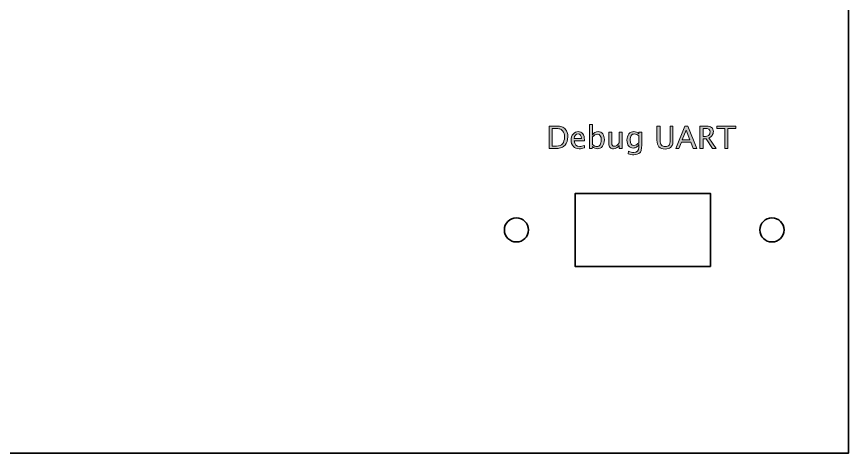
# Model space of a CAD drawing. Header units: inches. Extents: x 4 to 816, y 71 to 806.
# Drawn here: x 297.4 to 406.6, y 73.8 to 131.1 of the extents above; entities that cross this region are included whole.
import ezdxf

# ---------------------------------------------------------------- set-up
doc = ezdxf.new("R2010")
doc.units = ezdxf.units.IN
doc.header["$MEASUREMENT"] = 0
doc.layers.add('Layer 1', color=7, linetype='Continuous')

# ---------------------------------------------------------------- blocks, each defined once
blk = doc.blocks.new('block 35')
at = {"layer": 'Layer 1', "color": 240, "lineweight": 35, "true_color": 0xed1c24}
blk.add_lwpolyline([(23.17, 200.35), (406.63, 200.35), (406.63, 73.81), (23.17, 73.81)], dxfattribs=at)
blk = doc.blocks.new('block 218')
at = {"layer": 'Layer 1', "color": 240, "lineweight": 35, "true_color": 0xed1c24}
blk.add_open_spline([(364.62, 103.11), (364.62, 103.98), (363.91, 104.69), (363.04, 104.69), (362.17, 104.69), (361.46, 103.98), (361.46, 103.11), (361.46, 102.23), (362.17, 101.53), (363.04, 101.53), (363.91, 101.53), (364.62, 102.23), (364.62, 103.11)], degree=3, knots=[0, 0, 0, 0, 1, 1, 1, 2, 2, 2, 3, 3, 3, 4, 4, 4, 4], dxfattribs=at)
blk = doc.blocks.new('block 219')
at = {"layer": 'Layer 1', "color": 240, "lineweight": 35, "true_color": 0xed1c24}
blk.add_open_spline([(398.18, 103.11), (398.18, 103.98), (397.47, 104.69), (396.59, 104.69), (395.72, 104.69), (395.01, 103.98), (395.01, 103.11), (395.01, 102.23), (395.72, 101.53), (396.59, 101.53), (397.47, 101.53), (398.18, 102.23), (398.18, 103.11)], degree=3, knots=[0, 0, 0, 0, 1, 1, 1, 2, 2, 2, 3, 3, 3, 4, 4, 4, 4], dxfattribs=at)
blk = doc.blocks.new('block 220')
at = {"layer": 'Layer 1', "color": 240, "lineweight": 35, "true_color": 0xed1c24}
blk.add_lwpolyline([(388.51, 98.31), (370.77, 98.31), (370.77, 107.9), (388.51, 107.9), (388.51, 98.31)], dxfattribs=at)
blk = doc.blocks.new('block 313')
at = {"layer": 'Layer 1', "true_color": 0x231f20}
h = blk.add_hatch(color=250, dxfattribs=at)
h.dxf.hatch_style = 2
edge = h.paths.add_edge_path()
edge.add_spline(control_points=[(372.65, 113.77), (372.65, 113.77), (372.65, 116.93), (372.65, 116.93), (372.65, 116.93), (373.04, 116.93), (373.04, 116.93), (373.04, 116.93), (373.04, 115.55), (373.04, 115.55), (373.2, 115.85), (373.44, 116), (373.76, 116), (374.02, 116), (374.22, 115.9), (374.37, 115.71), (374.52, 115.52), (374.59, 115.27), (374.59, 114.94), (374.59, 114.58), (374.51, 114.29), (374.34, 114.08), (374.17, 113.86), (373.95, 113.75), (373.68, 113.75), (373.42, 113.75), (373.21, 113.85), (373.04, 114.04), (373.04, 114.04), (372.99, 113.77), (372.99, 113.77), (372.99, 113.77), (372.65, 113.77), (372.65, 113.77)], knot_values=[0, 0, 0, 0, 1, 1, 1, 2, 2, 2, 3, 3, 3, 4, 4, 4, 5, 5, 5, 6, 6, 6, 7, 7, 7, 8, 8, 8, 9, 9, 9, 10, 10, 10, 11, 11, 11, 11], degree=3, periodic=1)
edge = h.paths.add_edge_path()
edge.add_spline(control_points=[(373.04, 114.31), (373.24, 114.13), (373.43, 114.04), (373.61, 114.04), (373.79, 114.04), (373.93, 114.12), (374.03, 114.27), (374.13, 114.42), (374.18, 114.63), (374.18, 114.9), (374.18, 115.4), (374.01, 115.65), (373.68, 115.65), (373.46, 115.65), (373.25, 115.54), (373.04, 115.3), (373.04, 115.3), (373.04, 114.31), (373.04, 114.31)], knot_values=[0, 0, 0, 0, 1, 1, 1, 2, 2, 2, 3, 3, 3, 4, 4, 4, 5, 5, 5, 6, 6, 6, 6], degree=3, periodic=1)
h = blk.add_hatch(color=250, dxfattribs=at)
h.dxf.hatch_style = 2
edge = h.paths.add_edge_path()
edge.add_spline(control_points=[(367.34, 113.8), (367.34, 113.8), (367.34, 116.73), (367.34, 116.73), (367.34, 116.73), (368.31, 116.73), (368.31, 116.73), (368.6, 116.73), (368.84, 116.7), (369.02, 116.63), (369.19, 116.57), (369.35, 116.46), (369.48, 116.3), (369.69, 116.06), (369.79, 115.73), (369.79, 115.33), (369.79, 114.88), (369.67, 114.51), (369.43, 114.23), (369.29, 114.08), (369.14, 113.97), (368.97, 113.9), (368.79, 113.83), (368.58, 113.8), (368.32, 113.8), (368.32, 113.8), (367.34, 113.8), (367.34, 113.8)], knot_values=[0, 0, 0, 0, 1, 1, 1, 2, 2, 2, 3, 3, 3, 4, 4, 4, 5, 5, 5, 6, 6, 6, 7, 7, 7, 8, 8, 8, 9, 9, 9, 9], degree=3, periodic=1)
edge = h.paths.add_edge_path()
edge.add_spline(control_points=[(367.75, 114.11), (367.75, 114.11), (368.29, 114.11), (368.29, 114.11), (368.67, 114.11), (368.94, 114.21), (369.09, 114.42), (369.26, 114.63), (369.35, 114.93), (369.35, 115.29), (369.35, 115.64), (369.27, 115.91), (369.1, 116.11), (369, 116.23), (368.87, 116.31), (368.73, 116.35), (368.59, 116.4), (368.38, 116.42), (368.09, 116.42), (368.09, 116.42), (367.75, 116.42), (367.75, 116.42), (367.75, 116.42), (367.75, 114.11), (367.75, 114.11)], knot_values=[0, 0, 0, 0, 1, 1, 1, 2, 2, 2, 3, 3, 3, 4, 4, 4, 5, 5, 5, 6, 6, 6, 7, 7, 7, 8, 8, 8, 8], degree=3, periodic=1)
h = blk.add_hatch(color=250, dxfattribs=at)
h.dxf.hatch_style = 2
edge = h.paths.add_edge_path()
edge.add_spline(control_points=[(371.96, 113.87), (371.7, 113.79), (371.48, 113.75), (371.29, 113.75), (370.97, 113.75), (370.72, 113.85), (370.52, 114.06), (370.32, 114.27), (370.22, 114.55), (370.22, 114.88), (370.22, 115.21), (370.31, 115.48), (370.48, 115.68), (370.66, 115.89), (370.88, 116), (371.16, 116), (371.42, 116), (371.62, 115.9), (371.76, 115.72), (371.9, 115.53), (371.97, 115.27), (371.97, 114.93), (371.97, 114.93), (371.97, 114.81), (371.97, 114.81), (371.97, 114.81), (370.62, 114.81), (370.62, 114.81), (370.67, 114.3), (370.92, 114.05), (371.37, 114.05), (371.53, 114.05), (371.73, 114.09), (371.96, 114.18), (371.96, 114.18), (371.96, 113.87), (371.96, 113.87)], knot_values=[0, 0, 0, 0, 1, 1, 1, 2, 2, 2, 3, 3, 3, 4, 4, 4, 5, 5, 5, 6, 6, 6, 7, 7, 7, 8, 8, 8, 9, 9, 9, 10, 10, 10, 11, 11, 11, 12, 12, 12, 12], degree=3, periodic=1)
edge = h.paths.add_edge_path()
edge.add_spline(control_points=[(370.63, 115.1), (370.63, 115.1), (371.58, 115.1), (371.58, 115.1), (371.58, 115.5), (371.43, 115.7), (371.13, 115.7), (370.83, 115.7), (370.67, 115.5), (370.63, 115.1)], knot_values=[0, 0, 0, 0, 1, 1, 1, 2, 2, 2, 3, 3, 3, 3], degree=3, periodic=1)
h = blk.add_hatch(color=250, dxfattribs=at)
h.dxf.hatch_style = 2
edge = h.paths.add_edge_path()
edge.add_spline(control_points=[(376.55, 113.8), (376.55, 113.8), (376.55, 114.2), (376.55, 114.2), (376.34, 113.9), (376.09, 113.75), (375.79, 113.75), (375.61, 113.75), (375.46, 113.81), (375.35, 113.93), (375.23, 114.04), (375.18, 114.2), (375.18, 114.4), (375.18, 114.4), (375.18, 115.95), (375.18, 115.95), (375.18, 115.95), (375.57, 115.95), (375.57, 115.95), (375.57, 115.95), (375.57, 114.53), (375.57, 114.53), (375.57, 114.37), (375.59, 114.25), (375.64, 114.19), (375.69, 114.12), (375.77, 114.08), (375.87, 114.08), (376.11, 114.08), (376.34, 114.24), (376.55, 114.55), (376.55, 114.55), (376.55, 115.95), (376.55, 115.95), (376.55, 115.95), (376.94, 115.95), (376.94, 115.95), (376.94, 115.95), (376.94, 113.8), (376.94, 113.8), (376.94, 113.8), (376.55, 113.8), (376.55, 113.8)], knot_values=[0, 0, 0, 0, 1, 1, 1, 2, 2, 2, 3, 3, 3, 4, 4, 4, 5, 5, 5, 6, 6, 6, 7, 7, 7, 8, 8, 8, 9, 9, 9, 10, 10, 10, 11, 11, 11, 12, 12, 12, 13, 13, 13, 14, 14, 14, 14], degree=3, periodic=1)
h = blk.add_hatch(color=250, dxfattribs=at)
h.dxf.hatch_style = 2
edge = h.paths.add_edge_path()
edge.add_spline(control_points=[(377.73, 113.08), (377.73, 113.08), (377.78, 113.42), (377.78, 113.42), (378, 113.31), (378.22, 113.26), (378.45, 113.26), (378.89, 113.26), (379.1, 113.49), (379.1, 113.96), (379.1, 113.96), (379.1, 114.3), (379.1, 114.3), (379.04, 114.16), (378.94, 114.05), (378.82, 113.97), (378.69, 113.89), (378.55, 113.85), (378.4, 113.85), (378.14, 113.85), (377.93, 113.94), (377.78, 114.13), (377.63, 114.31), (377.55, 114.57), (377.55, 114.89), (377.55, 115.22), (377.64, 115.48), (377.81, 115.69), (377.98, 115.89), (378.21, 116), (378.48, 116), (378.72, 116), (378.93, 115.9), (379.1, 115.7), (379.1, 115.7), (379.1, 115.95), (379.1, 115.95), (379.1, 115.95), (379.5, 115.95), (379.5, 115.95), (379.5, 115.95), (379.5, 114.38), (379.5, 114.38), (379.5, 114.05), (379.48, 113.8), (379.44, 113.64), (379.41, 113.47), (379.34, 113.34), (379.25, 113.24), (379.07, 113.06), (378.81, 112.97), (378.45, 112.97), (378.2, 112.97), (377.96, 113.01), (377.73, 113.08)], knot_values=[0, 0, 0, 0, 1, 1, 1, 2, 2, 2, 3, 3, 3, 4, 4, 4, 5, 5, 5, 6, 6, 6, 7, 7, 7, 8, 8, 8, 9, 9, 9, 10, 10, 10, 11, 11, 11, 12, 12, 12, 13, 13, 13, 14, 14, 14, 15, 15, 15, 16, 16, 16, 17, 17, 17, 18, 18, 18, 18], degree=3, periodic=1)
edge = h.paths.add_edge_path()
edge.add_spline(control_points=[(379.1, 114.54), (379.1, 114.54), (379.1, 115.44), (379.1, 115.44), (378.93, 115.61), (378.75, 115.7), (378.54, 115.7), (378.36, 115.7), (378.22, 115.63), (378.12, 115.49), (378.02, 115.34), (377.97, 115.15), (377.97, 114.89), (377.97, 114.42), (378.13, 114.19), (378.47, 114.19), (378.69, 114.19), (378.9, 114.31), (379.1, 114.54)], knot_values=[0, 0, 0, 0, 1, 1, 1, 2, 2, 2, 3, 3, 3, 4, 4, 4, 5, 5, 5, 6, 6, 6, 6], degree=3, periodic=1)
h = blk.add_hatch(color=250, dxfattribs=at)
h.dxf.hatch_style = 2
edge = h.paths.add_edge_path()
edge.add_spline(control_points=[(381.5, 116.73), (381.5, 116.73), (381.92, 116.73), (381.92, 116.73), (381.92, 116.73), (381.92, 114.88), (381.92, 114.88), (381.92, 114.58), (381.97, 114.37), (382.08, 114.24), (382.19, 114.1), (382.36, 114.04), (382.6, 114.04), (382.83, 114.04), (383, 114.1), (383.09, 114.22), (383.19, 114.35), (383.24, 114.56), (383.24, 114.87), (383.24, 114.87), (383.24, 116.73), (383.24, 116.73), (383.24, 116.73), (383.6, 116.73), (383.6, 116.73), (383.6, 116.73), (383.6, 114.87), (383.6, 114.87), (383.6, 114.62), (383.58, 114.42), (383.53, 114.28), (383.48, 114.14), (383.39, 114.02), (383.26, 113.92), (383.09, 113.79), (382.87, 113.72), (382.58, 113.72), (382.21, 113.72), (381.94, 113.82), (381.76, 114.01), (381.59, 114.19), (381.5, 114.49), (381.5, 114.88), (381.5, 114.88), (381.5, 116.73), (381.5, 116.73)], knot_values=[0, 0, 0, 0, 1, 1, 1, 2, 2, 2, 3, 3, 3, 4, 4, 4, 5, 5, 5, 6, 6, 6, 7, 7, 7, 8, 8, 8, 9, 9, 9, 10, 10, 10, 11, 11, 11, 12, 12, 12, 13, 13, 13, 14, 14, 14, 15, 15, 15, 15], degree=3, periodic=1)
h = blk.add_hatch(color=250, dxfattribs=at)
h.dxf.hatch_style = 2
h.paths.add_polyline_path([(383.99, 113.8), (385.15, 116.73), (385.57, 116.73), (386.71, 113.8), (386.26, 113.8), (385.94, 114.61), (384.7, 114.61), (384.38, 113.8)])
h.paths.add_polyline_path([(384.82, 114.92), (385.82, 114.92), (385.32, 116.19)])
h = blk.add_hatch(color=250, dxfattribs=at)
h.dxf.hatch_style = 2
edge = h.paths.add_edge_path()
edge.add_spline(control_points=[(387.14, 113.8), (387.14, 113.8), (387.14, 116.73), (387.14, 116.73), (387.14, 116.73), (388.02, 116.73), (388.02, 116.73), (388.31, 116.73), (388.52, 116.67), (388.67, 116.54), (388.82, 116.42), (388.9, 116.24), (388.9, 116), (388.9, 115.82), (388.84, 115.65), (388.74, 115.51), (388.64, 115.36), (388.49, 115.25), (388.3, 115.17), (388.3, 115.17), (389.28, 113.8), (389.28, 113.8), (389.28, 113.8), (388.77, 113.8), (388.77, 113.8), (388.77, 113.8), (387.94, 115.04), (387.94, 115.04), (387.94, 115.04), (387.55, 115.04), (387.55, 115.04), (387.55, 115.04), (387.55, 113.8), (387.55, 113.8), (387.55, 113.8), (387.14, 113.8), (387.14, 113.8)], knot_values=[0, 0, 0, 0, 1, 1, 1, 2, 2, 2, 3, 3, 3, 4, 4, 4, 5, 5, 5, 6, 6, 6, 7, 7, 7, 8, 8, 8, 9, 9, 9, 10, 10, 10, 11, 11, 11, 12, 12, 12, 12], degree=3, periodic=1)
edge = h.paths.add_edge_path()
edge.add_spline(control_points=[(387.55, 115.35), (387.55, 115.35), (387.68, 115.35), (387.68, 115.35), (387.94, 115.35), (388.14, 115.4), (388.27, 115.51), (388.4, 115.61), (388.47, 115.76), (388.47, 115.96), (388.47, 116.27), (388.25, 116.42), (387.81, 116.42), (387.81, 116.42), (387.55, 116.42), (387.55, 116.42), (387.55, 116.42), (387.55, 115.35), (387.55, 115.35)], knot_values=[0, 0, 0, 0, 1, 1, 1, 2, 2, 2, 3, 3, 3, 4, 4, 4, 5, 5, 5, 6, 6, 6, 6], degree=3, periodic=1)
h = blk.add_hatch(color=250, dxfattribs=at)
h.dxf.hatch_style = 2
h.paths.add_polyline_path([(390.4, 113.8), (390.4, 116.42), (389.36, 116.42), (389.36, 116.73), (391.86, 116.73), (391.86, 116.42), (390.82, 116.42), (390.82, 113.8)])
at = {"layer": 'Layer 1', "lineweight": 0}
for points in [[(383.99, 113.8), (385.15, 116.73), (385.57, 116.73), (386.71, 113.8), (386.26, 113.8), (385.94, 114.61), (384.7, 114.61), (384.38, 113.8), (383.99, 113.8)], [(384.82, 114.92), (385.82, 114.92), (385.32, 116.19), (384.82, 114.92)], [(390.4, 113.8), (390.4, 116.42), (389.36, 116.42), (389.36, 116.73), (391.86, 116.73), (391.86, 116.42), (390.82, 116.42), (390.82, 113.8), (390.4, 113.8)]]:
    blk.add_lwpolyline(points, dxfattribs=at)
for points, knots in [([(372.65, 113.77), (372.65, 113.77), (372.65, 116.93), (372.65, 116.93), (372.65, 116.93), (373.04, 116.93), (373.04, 116.93), (373.04, 116.93), (373.04, 115.55), (373.04, 115.55), (373.2, 115.85), (373.44, 116), (373.76, 116), (374.02, 116), (374.22, 115.9), (374.37, 115.71), (374.52, 115.52), (374.59, 115.27), (374.59, 114.94), (374.59, 114.58), (374.51, 114.29), (374.34, 114.08), (374.17, 113.86), (373.95, 113.75), (373.68, 113.75), (373.42, 113.75), (373.21, 113.85), (373.04, 114.04), (373.04, 114.04), (372.99, 113.77), (372.99, 113.77), (372.99, 113.77), (372.65, 113.77), (372.65, 113.77)], [0, 0, 0, 0, 1, 1, 1, 2, 2, 2, 3, 3, 3, 4, 4, 4, 5, 5, 5, 6, 6, 6, 7, 7, 7, 8, 8, 8, 9, 9, 9, 10, 10, 10, 11, 11, 11, 11]), ([(367.34, 113.8), (367.34, 113.8), (367.34, 116.73), (367.34, 116.73), (367.34, 116.73), (368.31, 116.73), (368.31, 116.73), (368.6, 116.73), (368.84, 116.7), (369.02, 116.63), (369.19, 116.57), (369.35, 116.46), (369.48, 116.3), (369.69, 116.06), (369.79, 115.73), (369.79, 115.33), (369.79, 114.88), (369.67, 114.51), (369.43, 114.23), (369.29, 114.08), (369.14, 113.97), (368.97, 113.9), (368.79, 113.83), (368.58, 113.8), (368.32, 113.8), (368.32, 113.8), (367.34, 113.8), (367.34, 113.8)], [0, 0, 0, 0, 1, 1, 1, 2, 2, 2, 3, 3, 3, 4, 4, 4, 5, 5, 5, 6, 6, 6, 7, 7, 7, 8, 8, 8, 9, 9, 9, 9]), ([(367.75, 114.11), (367.75, 114.11), (368.29, 114.11), (368.29, 114.11), (368.67, 114.11), (368.94, 114.21), (369.09, 114.42), (369.26, 114.63), (369.35, 114.93), (369.35, 115.29), (369.35, 115.64), (369.27, 115.91), (369.1, 116.11), (369, 116.23), (368.87, 116.31), (368.73, 116.35), (368.59, 116.4), (368.38, 116.42), (368.09, 116.42), (368.09, 116.42), (367.75, 116.42), (367.75, 116.42), (367.75, 116.42), (367.75, 114.11), (367.75, 114.11)], [0, 0, 0, 0, 1, 1, 1, 2, 2, 2, 3, 3, 3, 4, 4, 4, 5, 5, 5, 6, 6, 6, 7, 7, 7, 8, 8, 8, 8]), ([(371.96, 113.87), (371.7, 113.79), (371.48, 113.75), (371.29, 113.75), (370.97, 113.75), (370.72, 113.85), (370.52, 114.06), (370.32, 114.27), (370.22, 114.55), (370.22, 114.88), (370.22, 115.21), (370.31, 115.48), (370.48, 115.68), (370.66, 115.89), (370.88, 116), (371.16, 116), (371.42, 116), (371.62, 115.9), (371.76, 115.72), (371.9, 115.53), (371.97, 115.27), (371.97, 114.93), (371.97, 114.93), (371.97, 114.81), (371.97, 114.81), (371.97, 114.81), (370.62, 114.81), (370.62, 114.81), (370.67, 114.3), (370.92, 114.05), (371.37, 114.05), (371.53, 114.05), (371.73, 114.09), (371.96, 114.18), (371.96, 114.18), (371.96, 113.87), (371.96, 113.87)], [0, 0, 0, 0, 1, 1, 1, 2, 2, 2, 3, 3, 3, 4, 4, 4, 5, 5, 5, 6, 6, 6, 7, 7, 7, 8, 8, 8, 9, 9, 9, 10, 10, 10, 11, 11, 11, 12, 12, 12, 12]), ([(376.55, 113.8), (376.55, 113.8), (376.55, 114.2), (376.55, 114.2), (376.34, 113.9), (376.09, 113.75), (375.79, 113.75), (375.61, 113.75), (375.46, 113.81), (375.35, 113.93), (375.23, 114.04), (375.18, 114.2), (375.18, 114.4), (375.18, 114.4), (375.18, 115.95), (375.18, 115.95), (375.18, 115.95), (375.57, 115.95), (375.57, 115.95), (375.57, 115.95), (375.57, 114.53), (375.57, 114.53), (375.57, 114.37), (375.59, 114.25), (375.64, 114.19), (375.69, 114.12), (375.77, 114.08), (375.87, 114.08), (376.11, 114.08), (376.34, 114.24), (376.55, 114.55), (376.55, 114.55), (376.55, 115.95), (376.55, 115.95), (376.55, 115.95), (376.94, 115.95), (376.94, 115.95), (376.94, 115.95), (376.94, 113.8), (376.94, 113.8), (376.94, 113.8), (376.55, 113.8), (376.55, 113.8)], [0, 0, 0, 0, 1, 1, 1, 2, 2, 2, 3, 3, 3, 4, 4, 4, 5, 5, 5, 6, 6, 6, 7, 7, 7, 8, 8, 8, 9, 9, 9, 10, 10, 10, 11, 11, 11, 12, 12, 12, 13, 13, 13, 14, 14, 14, 14]), ([(377.73, 113.08), (377.73, 113.08), (377.78, 113.42), (377.78, 113.42), (378, 113.31), (378.22, 113.26), (378.45, 113.26), (378.89, 113.26), (379.1, 113.49), (379.1, 113.96), (379.1, 113.96), (379.1, 114.3), (379.1, 114.3), (379.04, 114.16), (378.94, 114.05), (378.82, 113.97), (378.69, 113.89), (378.55, 113.85), (378.4, 113.85), (378.14, 113.85), (377.93, 113.94), (377.78, 114.13), (377.63, 114.31), (377.55, 114.57), (377.55, 114.89), (377.55, 115.22), (377.64, 115.48), (377.81, 115.69), (377.98, 115.89), (378.21, 116), (378.48, 116), (378.72, 116), (378.93, 115.9), (379.1, 115.7), (379.1, 115.7), (379.1, 115.95), (379.1, 115.95), (379.1, 115.95), (379.5, 115.95), (379.5, 115.95), (379.5, 115.95), (379.5, 114.38), (379.5, 114.38), (379.5, 114.05), (379.48, 113.8), (379.44, 113.64), (379.41, 113.47), (379.34, 113.34), (379.25, 113.24), (379.07, 113.06), (378.81, 112.97), (378.45, 112.97), (378.2, 112.97), (377.96, 113.01), (377.73, 113.08)], [0, 0, 0, 0, 1, 1, 1, 2, 2, 2, 3, 3, 3, 4, 4, 4, 5, 5, 5, 6, 6, 6, 7, 7, 7, 8, 8, 8, 9, 9, 9, 10, 10, 10, 11, 11, 11, 12, 12, 12, 13, 13, 13, 14, 14, 14, 15, 15, 15, 16, 16, 16, 17, 17, 17, 18, 18, 18, 18]), ([(381.5, 116.73), (381.5, 116.73), (381.92, 116.73), (381.92, 116.73), (381.92, 116.73), (381.92, 114.88), (381.92, 114.88), (381.92, 114.58), (381.97, 114.37), (382.08, 114.24), (382.19, 114.1), (382.36, 114.04), (382.6, 114.04), (382.83, 114.04), (383, 114.1), (383.09, 114.22), (383.19, 114.35), (383.24, 114.56), (383.24, 114.87), (383.24, 114.87), (383.24, 116.73), (383.24, 116.73), (383.24, 116.73), (383.6, 116.73), (383.6, 116.73), (383.6, 116.73), (383.6, 114.87), (383.6, 114.87), (383.6, 114.62), (383.58, 114.42), (383.53, 114.28), (383.48, 114.14), (383.39, 114.02), (383.26, 113.92), (383.09, 113.79), (382.87, 113.72), (382.58, 113.72), (382.21, 113.72), (381.94, 113.82), (381.76, 114.01), (381.59, 114.19), (381.5, 114.49), (381.5, 114.88), (381.5, 114.88), (381.5, 116.73), (381.5, 116.73)], [0, 0, 0, 0, 1, 1, 1, 2, 2, 2, 3, 3, 3, 4, 4, 4, 5, 5, 5, 6, 6, 6, 7, 7, 7, 8, 8, 8, 9, 9, 9, 10, 10, 10, 11, 11, 11, 12, 12, 12, 13, 13, 13, 14, 14, 14, 15, 15, 15, 15]), ([(387.14, 113.8), (387.14, 113.8), (387.14, 116.73), (387.14, 116.73), (387.14, 116.73), (388.02, 116.73), (388.02, 116.73), (388.31, 116.73), (388.52, 116.67), (388.67, 116.54), (388.82, 116.42), (388.9, 116.24), (388.9, 116), (388.9, 115.82), (388.84, 115.65), (388.74, 115.51), (388.64, 115.36), (388.49, 115.25), (388.3, 115.17), (388.3, 115.17), (389.28, 113.8), (389.28, 113.8), (389.28, 113.8), (388.77, 113.8), (388.77, 113.8), (388.77, 113.8), (387.94, 115.04), (387.94, 115.04), (387.94, 115.04), (387.55, 115.04), (387.55, 115.04), (387.55, 115.04), (387.55, 113.8), (387.55, 113.8), (387.55, 113.8), (387.14, 113.8), (387.14, 113.8)], [0, 0, 0, 0, 1, 1, 1, 2, 2, 2, 3, 3, 3, 4, 4, 4, 5, 5, 5, 6, 6, 6, 7, 7, 7, 8, 8, 8, 9, 9, 9, 10, 10, 10, 11, 11, 11, 12, 12, 12, 12]), ([(387.55, 115.35), (387.55, 115.35), (387.68, 115.35), (387.68, 115.35), (387.94, 115.35), (388.14, 115.4), (388.27, 115.51), (388.4, 115.61), (388.47, 115.76), (388.47, 115.96), (388.47, 116.27), (388.25, 116.42), (387.81, 116.42), (387.81, 116.42), (387.55, 116.42), (387.55, 116.42), (387.55, 116.42), (387.55, 115.35), (387.55, 115.35)], [0, 0, 0, 0, 1, 1, 1, 2, 2, 2, 3, 3, 3, 4, 4, 4, 5, 5, 5, 6, 6, 6, 6]), ([(370.63, 115.1), (370.63, 115.1), (371.58, 115.1), (371.58, 115.1), (371.58, 115.5), (371.43, 115.7), (371.13, 115.7), (370.83, 115.7), (370.67, 115.5), (370.63, 115.1)], [0, 0, 0, 0, 1, 1, 1, 2, 2, 2, 3, 3, 3, 3]), ([(373.04, 114.31), (373.24, 114.13), (373.43, 114.04), (373.61, 114.04), (373.79, 114.04), (373.93, 114.12), (374.03, 114.27), (374.13, 114.42), (374.18, 114.63), (374.18, 114.9), (374.18, 115.4), (374.01, 115.65), (373.68, 115.65), (373.46, 115.65), (373.25, 115.54), (373.04, 115.3), (373.04, 115.3), (373.04, 114.31), (373.04, 114.31)], [0, 0, 0, 0, 1, 1, 1, 2, 2, 2, 3, 3, 3, 4, 4, 4, 5, 5, 5, 6, 6, 6, 6]), ([(379.1, 114.54), (379.1, 114.54), (379.1, 115.44), (379.1, 115.44), (378.93, 115.61), (378.75, 115.7), (378.54, 115.7), (378.36, 115.7), (378.22, 115.63), (378.12, 115.49), (378.02, 115.34), (377.97, 115.15), (377.97, 114.89), (377.97, 114.42), (378.13, 114.19), (378.47, 114.19), (378.69, 114.19), (378.9, 114.31), (379.1, 114.54)], [0, 0, 0, 0, 1, 1, 1, 2, 2, 2, 3, 3, 3, 4, 4, 4, 5, 5, 5, 6, 6, 6, 6])]:
    blk.add_open_spline(points, degree=3, knots=knots, dxfattribs=at)
blk = doc.blocks.new('block 312')
at = {"layer": 'Layer 1'}
blk.add_blockref('block 313', (0, 0), dxfattribs=at)

msp = doc.modelspace()

# ---------------------------------------------------------------- block references
at = {"layer": 'Layer 1'}
for name in ['block 35', 'block 312', 'block 220', 'block 218', 'block 219']:
    msp.add_blockref(name, (0, 0), dxfattribs=at)

doc.saveas('drawing.dxf')
